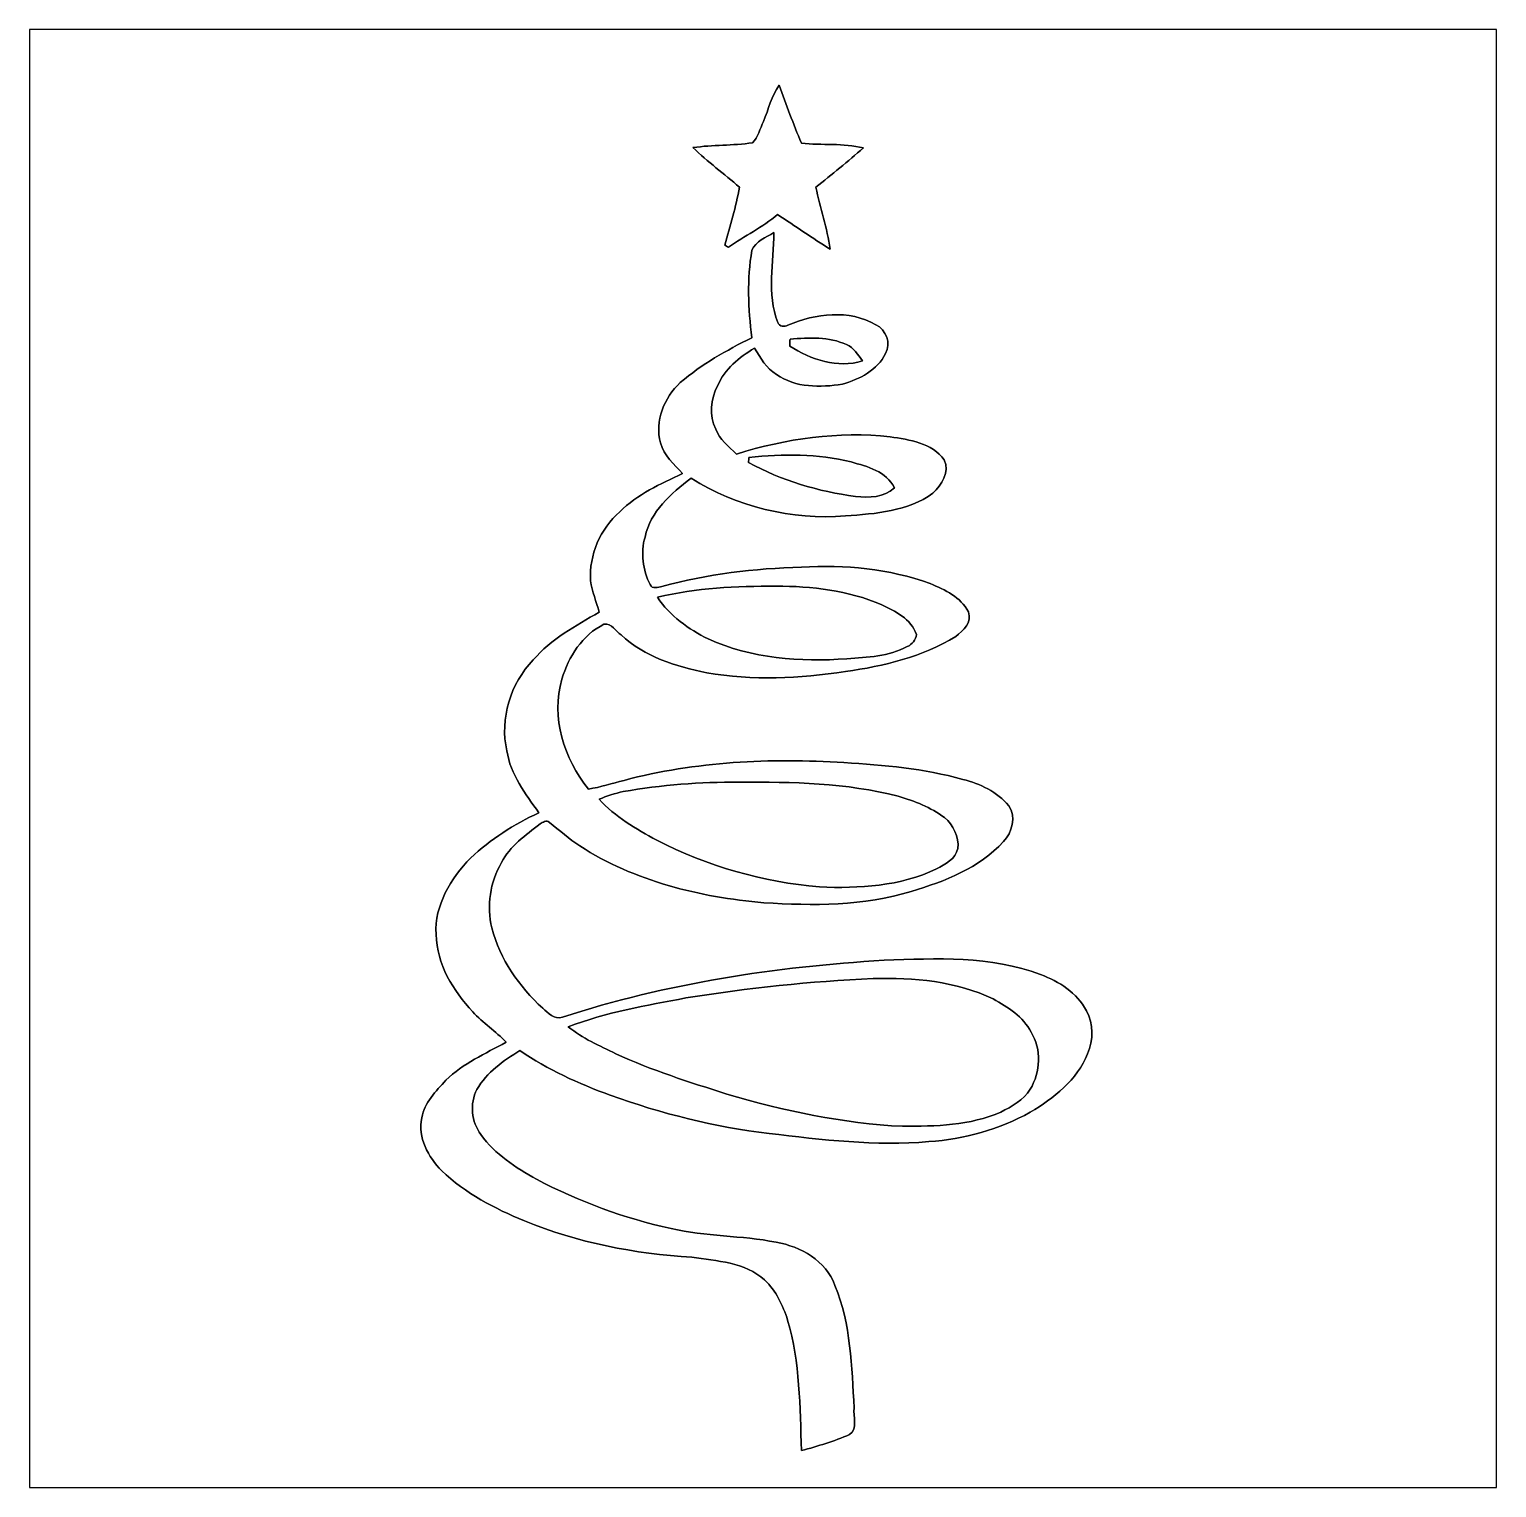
# Model space of a CAD drawing. Header units: centimetres. Extents: x -16.8 to 16.8, y -16.7 to 16.7.
import ezdxf

# ---------------------------------------------------------------- set-up
doc = ezdxf.new("R2010")
doc.units = ezdxf.units.CM
doc.header["$MEASUREMENT"] = 0
doc.layers.add('Layer 1', color=7, linetype='Continuous')

msp = doc.modelspace()

# ---------------------------------------------------------------- linework, layer by layer
at = {"layer": 'Layer 1', "color": 7}
for points, knots in [([(-16.77458, 16.66875), (-16.77458, 16.66875), (16.77458, 16.66875), (16.77458, 16.66875), (16.77458, 16.66875), (16.77458, 16.66875), (16.77458, -16.66875), (16.77458, -16.66875), (16.77458, -16.66875), (16.77458, -16.66875), (-16.77458, -16.66875), (-16.77458, -16.66875), (-16.77458, -16.66875), (-16.77458, -16.66875), (-16.77458, 16.66875), (-16.77458, 16.66875), (-16.77458, 16.66875), (-16.77458, 16.66875), (-16.77458, 16.66875), (-16.77458, 16.66875)], [0, 0, 0, 0, 0.16666667, 0.16666667, 0.16666667, 0.16666667, 0.33333333, 0.33333333, 0.33333333, 0.33333333, 0.5, 0.5, 0.5, 0.5, 0.66666667, 0.66666667, 0.66666667, 0.66666667, 1, 1, 1, 1]), ([(0.00847, 14.56302), (-0.06985, 14.39968), (-0.10407, 14.19966), (-0.24165, 14.07513), (-0.24165, 14.07513), (-0.69074, 14.01022), (-1.15041, 14.03138), (-1.60091, 13.96577), (-1.60091, 13.96577), (-1.26365, 13.64368), (-0.89076, 13.36252), (-0.53587, 13.06089), (-0.53587, 13.06089), (-0.62336, 12.61392), (-0.74295, 12.17401), (-0.87559, 11.73833), (-0.87559, 11.73833), (-0.85443, 11.72598), (-0.81245, 11.70093), (-0.79128, 11.68859), (-0.79128, 11.68859), (-0.42192, 11.94576), (-0.01482, 12.14579), (0.33337, 12.43365), (0.33337, 12.43365), (0.73519, 12.17154), (1.12959, 11.89743), (1.53811, 11.64519), (1.53811, 11.64519), (1.46297, 12.12427), (1.31163, 12.58641), (1.20932, 13.05948), (1.20932, 13.05948), (1.57868, 13.35017), (1.94028, 13.65109), (2.29623, 13.95801), (2.29623, 13.95801), (1.8348, 14.07583), (1.34761, 14.01163), (0.87701, 14.06772), (0.87701, 14.06772), (0.6918, 14.50164), (0.53587, 14.94649), (0.37324, 15.38922), (0.37324, 15.38922), (0.18027, 15.14934), (0.13582, 14.83607), (0.00847, 14.56302), (0.00847, 14.56302), (0.00847, 14.56302), (0.00847, 14.56302), (0.00847, 14.56302)], [0, 0, 0, 0, 0.07142857, 0.07142857, 0.07142857, 0.07142857, 0.14285714, 0.14285714, 0.14285714, 0.14285714, 0.21428571, 0.21428571, 0.21428571, 0.21428571, 0.28571429, 0.28571429, 0.28571429, 0.28571429, 0.35714286, 0.35714286, 0.35714286, 0.35714286, 0.42857143, 0.42857143, 0.42857143, 0.42857143, 0.5, 0.5, 0.5, 0.5, 0.57142857, 0.57142857, 0.57142857, 0.57142857, 0.64285714, 0.64285714, 0.64285714, 0.64285714, 0.71428571, 0.71428571, 0.71428571, 0.71428571, 0.78571429, 0.78571429, 0.78571429, 0.78571429, 0.85714286, 0.85714286, 0.85714286, 0.85714286, 1, 1, 1, 1]), ([(-0.25365, 11.61874), (-0.36936, 10.95834), (-0.33584, 10.28277), (-0.25788, 9.6199), (-0.25788, 9.6199), (-0.83114, 9.32991), (-1.40229, 9.01488), (-1.89124, 8.59367), (-1.89124, 8.59367), (-2.25884, 8.25218), (-2.48003, 7.71384), (-2.34421, 7.21466), (-2.34421, 7.21466), (-2.25989, 6.92997), (-2.03764, 6.71865), (-1.83691, 6.51298), (-1.83691, 6.51298), (-2.3495, 6.28297), (-2.86773, 6.03532), (-3.27625, 5.64021), (-3.27625, 5.64021), (-3.7151, 5.24722), (-3.98145, 4.65561), (-3.9437, 4.06365), (-3.9437, 4.06365), (-3.91195, 3.816), (-3.80788, 3.58493), (-3.74579, 3.34469), (-3.74579, 3.34469), (-4.28272, 3.03495), (-4.84576, 2.73438), (-5.25145, 2.25249), (-5.25145, 2.25249), (-5.77497, 1.71379), (-6.02262, 0.91158), (-5.85576, 0.17427), (-5.85576, 0.17427), (-5.77638, -0.36759), (-5.42925, -0.80857), (-5.12304, -1.24213), (-5.12304, -1.24213), (-5.69348, -1.50178), (-6.22618, -1.8482), (-6.68584, -2.27471), (-6.68584, -2.27471), (-7.13564, -2.74285), (-7.51311, -3.34998), (-7.47607, -4.02308), (-7.47607, -4.02308), (-7.45596, -4.69935), (-7.08695, -5.30931), (-6.63681, -5.79049), (-6.63681, -5.79049), (-6.40574, -6.04696), (-6.10799, -6.23147), (-5.87587, -6.48688), (-5.87587, -6.48688), (-6.35035, -6.74652), (-6.85729, -6.97265), (-7.24888, -7.35612), (-7.24888, -7.35612), (-7.48277, -7.60236), (-7.73924, -7.86483), (-7.80239, -8.21373), (-7.80239, -8.21373), (-7.90646, -8.66457), (-7.65175, -9.11401), (-7.34413, -9.42552), (-7.34413, -9.42552), (-6.80896, -9.94445), (-6.13551, -10.28488), (-5.455, -10.57169), (-5.455, -10.57169), (-4.24004, -11.0677), (-2.93546, -11.32346), (-1.62842, -11.40213), (-1.62842, -11.40213), (-1.05939, -11.4868), (-0.40958, -11.51255), (0.03739, -11.92142), (0.03739, -11.92142), (0.30127, -12.16625), (0.45156, -12.50139), (0.56374, -12.83723), (0.56374, -12.83723), (0.84631, -13.80561), (0.84279, -14.82302), (0.88194, -15.82244), (0.88194, -15.82244), (1.25307, -15.71766), (1.62666, -15.61077), (1.97979, -15.45272), (1.97979, -15.45272), (2.17805, -15.32467), (2.05387, -15.03327), (2.08562, -14.84912), (2.08562, -14.84912), (2.02389, -13.90685), (2.01436, -12.92931), (1.64606, -12.04454), (1.64606, -12.04454), (1.43757, -11.48009), (0.86607, -11.1573), (0.30057, -11.05817), (0.30057, -11.05817), (-0.49318, -10.89836), (-1.31339, -10.93505), (-2.10185, -10.74279), (-2.10185, -10.74279), (-3.17218, -10.51278), (-4.20864, -10.12931), (-5.17596, -9.61778), (-5.17596, -9.61778), (-5.65221, -9.35214), (-6.1274, -9.04804), (-6.44984, -8.59861), (-6.44984, -8.59861), (-6.66785, -8.30968), (-6.70842, -7.88987), (-6.54297, -7.56744), (-6.54297, -7.56744), (-6.31508, -7.17444), (-5.93901, -6.90492), (-5.55731, -6.67632), (-5.55731, -6.67632), (-4.92337, -7.11235), (-4.21816, -7.43126), (-3.49814, -7.6962), (-3.49814, -7.6962), (-2.32198, -8.11742), (-1.10314, -8.42433), (0.13829, -8.57215), (0.13829, -8.57215), (1.34867, -8.71679), (2.57104, -8.86248), (3.79095, -8.75912), (3.79095, -8.75912), (4.60128, -8.70832), (5.40032, -8.47831), (6.11117, -8.08602), (6.11117, -8.08602), (6.64704, -7.76217), (7.18256, -7.35013), (7.42103, -6.75076), (7.42103, -6.75076), (7.55297, -6.44102), (7.56744, -6.06284), (7.39352, -5.7658), (7.39352, -5.7658), (7.1815, -5.35305), (6.76769, -5.09729), (6.34647, -4.93924), (6.34647, -4.93924), (5.20629, -4.50991), (3.96628, -4.56847), (2.77036, -4.61222), (2.77036, -4.61222), (0.28046, -4.76074), (-2.20945, -5.14103), (-4.58541, -5.91467), (-4.58541, -5.91467), (-4.77449, -5.97888), (-4.90961, -5.81378), (-5.03731, -5.70794), (-5.03731, -5.70794), (-5.57495, -5.21264), (-6.01663, -4.58964), (-6.19866, -3.87385), (-6.19866, -3.87385), (-6.32248, -3.37185), (-6.24205, -2.8261), (-5.98064, -2.38054), (-5.98064, -2.38054), (-5.78485, -2.00343), (-5.42678, -1.74978), (-5.0987, -1.49684), (-5.0987, -1.49684), (-5.03767, -1.45803), (-4.94841, -1.39806), (-4.8835, -1.46121), (-4.8835, -1.46121), (-4.64891, -1.63724), (-4.43618, -1.84221), (-4.18747, -1.9999), (-4.18747, -1.9999), (-2.93617, -2.80776), (-1.45168, -3.16724), (0.01729, -3.29741), (0.01729, -3.29741), (1.14265, -3.36268), (2.30399, -3.37926), (3.39125, -3.03671), (3.39125, -3.03671), (4.15607, -2.8067), (4.94947, -2.50684), (5.49734, -1.899), (5.49734, -1.899), (5.70018, -1.69016), (5.79049, -1.33668), (5.62187, -1.08197), (5.62187, -1.08197), (5.35622, -0.76129), (4.9657, -0.57432), (4.56706, -0.47907), (4.56706, -0.47907), (3.68371, -0.22684), (2.76366, -0.14958), (1.85067, -0.09525), (1.85067, -0.09525), (0.16863, 0.01623), (-1.54023, -0.06844), (-3.17571, -0.49918), (-3.17571, -0.49918), (-3.44805, -0.56586), (-3.7151, -0.65581), (-3.99309, -0.69956), (-3.99309, -0.69956), (-4.54766, -0.00811), (-4.85281, 0.94262), (-4.59811, 1.81398), (-4.59811, 1.81398), (-4.44888, 2.32622), (-4.12679, 2.82857), (-3.63679, 3.06917), (-3.63679, 3.06917), (-3.45828, 3.09069), (-3.36973, 2.91183), (-3.24485, 2.82328), (-3.24485, 2.82328), (-2.71004, 2.32304), (-1.99002, 2.10114), (-1.28729, 1.96109), (-1.28729, 1.96109), (-0.23883, 1.778), (0.83961, 1.82245), (1.88771, 1.98931), (1.88771, 1.98931), (2.76366, 2.10926), (3.64772, 2.32339), (4.40725, 2.79259), (4.40725, 2.79259), (4.57835, 2.92276), (4.78472, 3.11009), (4.69724, 3.35386), (4.69724, 3.35386), (4.52191, 3.69217), (4.15607, 3.85374), (3.82552, 3.99874), (3.82552, 3.99874), (2.88607, 4.33776), (1.8729, 4.43512), (0.88018, 4.37374), (0.88018, 4.37374), (-0.19473, 4.34446), (-1.27282, 4.21887), (-2.31069, 3.93136), (-2.31069, 3.93136), (-2.40101, 3.91442), (-2.53189, 3.86644), (-2.58233, 3.97545), (-2.58233, 3.97545), (-2.74708, 4.30742), (-2.79894, 4.70394), (-2.69769, 5.06271), (-2.69769, 5.06271), (-2.5781, 5.64797), (-2.09868, 6.06072), (-1.64606, 6.40644), (-1.64606, 6.40644), (-0.59831, 5.75451), (0.65828, 5.44407), (1.88912, 5.54531), (1.88912, 5.54531), (2.57246, 5.59717), (3.31047, 5.64586), (3.88549, 6.0639), (3.88549, 6.0639), (4.07952, 6.25404), (4.27426, 6.54826), (4.14584, 6.82731), (4.14584, 6.82731), (3.86292, 7.21501), (3.34751, 7.28486), (2.90936, 7.3533), (2.90936, 7.3533), (1.72544, 7.48383), (0.52352, 7.31414), (-0.60854, 6.96066), (-0.60854, 6.96066), (-0.78458, 7.13246), (-0.9906, 7.29156), (-1.07879, 7.53004), (-1.07879, 7.53004), (-1.23578, 7.83837), (-1.19415, 8.21761), (-1.03752, 8.51817), (-1.03752, 8.51817), (-0.87912, 8.90094), (-0.54116, 9.17257), (-0.19438, 9.3793), (-0.19438, 9.3793), (-0.05574, 9.15705), (0.07655, 8.91787), (0.31009, 8.77958), (0.31009, 8.77958), (0.7426, 8.47055), (1.3141, 8.48007), (1.81681, 8.55627), (1.81681, 8.55627), (2.20909, 8.67092), (2.61514, 8.87624), (2.80247, 9.26112), (2.80247, 9.26112), (2.93934, 9.49078), (2.80882, 9.80122), (2.58198, 9.91694), (2.58198, 9.91694), (1.96638, 10.26619), (1.19803, 10.17976), (0.56974, 9.90635), (0.56974, 9.90635), (0.4893, 9.86084), (0.37253, 9.86825), (0.34114, 9.9695), (0.34114, 9.9695), (0.07091, 10.6239), (0.25753, 11.3411), (0.24624, 12.02373), (0.24624, 12.02373), (0.06773, 11.90872), (-0.16898, 11.82793), (-0.25365, 11.61874)], [0, 0, 0, 0, 0.01190476, 0.01190476, 0.01190476, 0.01190476, 0.02380952, 0.02380952, 0.02380952, 0.02380952, 0.03571429, 0.03571429, 0.03571429, 0.03571429, 0.04761905, 0.04761905, 0.04761905, 0.04761905, 0.05952381, 0.05952381, 0.05952381, 0.05952381, 0.07142857, 0.07142857, 0.07142857, 0.07142857, 0.08333333, 0.08333333, 0.08333333, 0.08333333, 0.0952381, 0.0952381, 0.0952381, 0.0952381, 0.10714286, 0.10714286, 0.10714286, 0.10714286, 0.11904762, 0.11904762, 0.11904762, 0.11904762, 0.13095238, 0.13095238, 0.13095238, 0.13095238, 0.14285714, 0.14285714, 0.14285714, 0.14285714, 0.1547619, 0.1547619, 0.1547619, 0.1547619, 0.16666667, 0.16666667, 0.16666667, 0.16666667, 0.17857143, 0.17857143, 0.17857143, 0.17857143, 0.19047619, 0.19047619, 0.19047619, 0.19047619, 0.20238095, 0.20238095, 0.20238095, 0.20238095, 0.21428571, 0.21428571, 0.21428571, 0.21428571, 0.22619048, 0.22619048, 0.22619048, 0.22619048, 0.23809524, 0.23809524, 0.23809524, 0.23809524, 0.25, 0.25, 0.25, 0.25, 0.26190476, 0.26190476, 0.26190476, 0.26190476, 0.27380952, 0.27380952, 0.27380952, 0.27380952, 0.28571429, 0.28571429, 0.28571429, 0.28571429, 0.29761905, 0.29761905, 0.29761905, 0.29761905, 0.30952381, 0.30952381, 0.30952381, 0.30952381, 0.32142857, 0.32142857, 0.32142857, 0.32142857, 0.33333333, 0.33333333, 0.33333333, 0.33333333, 0.3452381, 0.3452381, 0.3452381, 0.3452381, 0.35714286, 0.35714286, 0.35714286, 0.35714286, 0.36904762, 0.36904762, 0.36904762, 0.36904762, 0.38095238, 0.38095238, 0.38095238, 0.38095238, 0.39285714, 0.39285714, 0.39285714, 0.39285714, 0.4047619, 0.4047619, 0.4047619, 0.4047619, 0.41666667, 0.41666667, 0.41666667, 0.41666667, 0.42857143, 0.42857143, 0.42857143, 0.42857143, 0.44047619, 0.44047619, 0.44047619, 0.44047619, 0.45238095, 0.45238095, 0.45238095, 0.45238095, 0.46428571, 0.46428571, 0.46428571, 0.46428571, 0.47619048, 0.47619048, 0.47619048, 0.47619048, 0.48809524, 0.48809524, 0.48809524, 0.48809524, 0.5, 0.5, 0.5, 0.5, 0.51190476, 0.51190476, 0.51190476, 0.51190476, 0.52380952, 0.52380952, 0.52380952, 0.52380952, 0.53571429, 0.53571429, 0.53571429, 0.53571429, 0.54761905, 0.54761905, 0.54761905, 0.54761905, 0.55952381, 0.55952381, 0.55952381, 0.55952381, 0.57142857, 0.57142857, 0.57142857, 0.57142857, 0.58333333, 0.58333333, 0.58333333, 0.58333333, 0.5952381, 0.5952381, 0.5952381, 0.5952381, 0.60714286, 0.60714286, 0.60714286, 0.60714286, 0.61904762, 0.61904762, 0.61904762, 0.61904762, 0.63095238, 0.63095238, 0.63095238, 0.63095238, 0.64285714, 0.64285714, 0.64285714, 0.64285714, 0.6547619, 0.6547619, 0.6547619, 0.6547619, 0.66666667, 0.66666667, 0.66666667, 0.66666667, 0.67857143, 0.67857143, 0.67857143, 0.67857143, 0.69047619, 0.69047619, 0.69047619, 0.69047619, 0.70238095, 0.70238095, 0.70238095, 0.70238095, 0.71428571, 0.71428571, 0.71428571, 0.71428571, 0.72619048, 0.72619048, 0.72619048, 0.72619048, 0.73809524, 0.73809524, 0.73809524, 0.73809524, 0.75, 0.75, 0.75, 0.75, 0.76190476, 0.76190476, 0.76190476, 0.76190476, 0.77380952, 0.77380952, 0.77380952, 0.77380952, 0.78571429, 0.78571429, 0.78571429, 0.78571429, 0.79761905, 0.79761905, 0.79761905, 0.79761905, 0.80952381, 0.80952381, 0.80952381, 0.80952381, 0.82142857, 0.82142857, 0.82142857, 0.82142857, 0.83333333, 0.83333333, 0.83333333, 0.83333333, 0.8452381, 0.8452381, 0.8452381, 0.8452381, 0.85714286, 0.85714286, 0.85714286, 0.85714286, 0.86904762, 0.86904762, 0.86904762, 0.86904762, 0.88095238, 0.88095238, 0.88095238, 0.88095238, 0.89285714, 0.89285714, 0.89285714, 0.89285714, 0.9047619, 0.9047619, 0.9047619, 0.9047619, 0.91666667, 0.91666667, 0.91666667, 0.91666667, 0.92857143, 0.92857143, 0.92857143, 0.92857143, 0.94047619, 0.94047619, 0.94047619, 0.94047619, 0.95238095, 0.95238095, 0.95238095, 0.95238095, 0.96428571, 0.96428571, 0.96428571, 0.96428571, 0.97619048, 0.97619048, 0.97619048, 0.97619048, 1, 1, 1, 1]), ([(0.61807, 9.58709), (1.04951, 9.62272), (1.50883, 9.64706), (1.9117, 9.46115), (1.9117, 9.46115), (2.07857, 9.39482), (2.16853, 9.22831), (2.27189, 9.09179), (2.27189, 9.09179), (1.70956, 8.90905), (1.09114, 9.12001), (0.61383, 9.42869), (0.61383, 9.42869), (0.61489, 9.48161), (0.6163, 9.53417), (0.61807, 9.58709)], [0, 0, 0, 0, 0.2, 0.2, 0.2, 0.2, 0.4, 0.4, 0.4, 0.4, 0.6, 0.6, 0.6, 0.6, 1, 1, 1, 1]), ([(-0.32138, 6.88164), (0.45579, 6.96101), (1.25448, 6.97336), (2.01648, 6.78004), (2.01648, 6.78004), (2.3816, 6.67526), (2.82363, 6.56167), (3.00602, 6.18808), (3.00602, 6.18808), (2.76225, 5.96794), (2.42746, 5.95418), (2.11772, 5.99122), (2.11772, 5.99122), (1.26471, 6.10376), (0.42474, 6.35423), (-0.33267, 6.76628), (-0.33267, 6.76628), (-0.32914, 6.80508), (-0.32561, 6.84354), (-0.32138, 6.88164)], [0, 0, 0, 0, 0.16666667, 0.16666667, 0.16666667, 0.16666667, 0.33333333, 0.33333333, 0.33333333, 0.33333333, 0.5, 0.5, 0.5, 0.5, 0.66666667, 0.66666667, 0.66666667, 0.66666667, 1, 1, 1, 1]), ([(-2.413, 3.68476), (-1.52859, 3.90631), (-0.60784, 3.94088), (0.29986, 3.93665), (0.29986, 3.93665), (1.11584, 3.94511), (1.9491, 3.8414), (2.70439, 3.51861), (2.70439, 3.51861), (3.02048, 3.36585), (3.38843, 3.19758), (3.50767, 2.83528), (3.50767, 2.83528), (3.49462, 2.71533), (3.40924, 2.60632), (3.29882, 2.55834), (3.29882, 2.55834), (2.8769, 2.33398), (2.3876, 2.31316), (1.92052, 2.27859), (1.92052, 2.27859), (0.84984, 2.20839), (-0.26388, 2.27824), (-1.2506, 2.73403), (-1.2506, 2.73403), (-1.69968, 2.95734), (-2.13501, 3.2579), (-2.413, 3.68476)], [0, 0, 0, 0, 0.125, 0.125, 0.125, 0.125, 0.25, 0.25, 0.25, 0.25, 0.375, 0.375, 0.375, 0.375, 0.5, 0.5, 0.5, 0.5, 0.625, 0.625, 0.625, 0.625, 0.75, 0.75, 0.75, 0.75, 1, 1, 1, 1]), ([(-3.19617, -0.75636), (-2.32234, -0.60254), (-1.43404, -0.53164), (-0.54681, -0.54469), (-0.54681, -0.54469), (0.66957, -0.52952), (1.90535, -0.55774), (3.08963, -0.8636), (3.08963, -0.8636), (3.46498, -0.96908), (3.83505, -1.11972), (4.15114, -1.35149), (4.15114, -1.35149), (4.35469, -1.52294), (4.48134, -1.79035), (4.4577, -2.05916), (4.4577, -2.05916), (4.39773, -2.29835), (4.17266, -2.42111), (3.96875, -2.52095), (3.96875, -2.52095), (3.14396, -2.92523), (2.19357, -2.97074), (1.29222, -2.93688), (1.29222, -2.93688), (-0.00106, -2.82152), (-1.27459, -2.46063), (-2.42958, -1.86619), (-2.42958, -1.86619), (-2.90618, -1.61466), (-3.38243, -1.3335), (-3.74756, -0.93028), (-3.74756, -0.93028), (-3.56941, -0.85619), (-3.3849, -0.79693), (-3.19617, -0.75636)], [0, 0, 0, 0, 0.1, 0.1, 0.1, 0.1, 0.2, 0.2, 0.2, 0.2, 0.3, 0.3, 0.3, 0.3, 0.4, 0.4, 0.4, 0.4, 0.5, 0.5, 0.5, 0.5, 0.6, 0.6, 0.6, 0.6, 0.7, 0.7, 0.7, 0.7, 0.8, 0.8, 0.8, 0.8, 1, 1, 1, 1]), ([(-1.76495, -5.47405), (-0.34572, -5.24863), (1.08585, -5.09164), (2.52201, -5.03167), (2.52201, -5.03167), (3.45052, -5.00168), (4.41396, -5.0927), (5.26309, -5.49769), (5.26309, -5.49769), (5.60105, -5.68219), (5.95383, -5.8988), (6.12951, -6.25687), (6.12951, -6.25687), (6.37963, -6.64633), (6.34153, -7.17127), (6.11117, -7.56179), (6.11117, -7.56179), (5.95806, -7.81015), (5.69136, -7.95584), (5.43736, -8.08179), (5.43736, -8.08179), (4.73428, -8.39152), (3.94758, -8.40811), (3.19229, -8.40846), (3.19229, -8.40846), (1.82598, -8.34319), (0.48013, -8.05815), (-0.82868, -7.67115), (-0.82868, -7.67115), (-1.68487, -7.3974), (-2.54706, -7.13034), (-3.36268, -6.74899), (-3.36268, -6.74899), (-3.73874, -6.56766), (-4.12785, -6.39868), (-4.45382, -6.13304), (-4.45382, -6.13304), (-3.58846, -5.80214), (-2.67159, -5.64444), (-1.76495, -5.47405)], [0, 0, 0, 0, 0.09090909, 0.09090909, 0.09090909, 0.09090909, 0.18181818, 0.18181818, 0.18181818, 0.18181818, 0.27272727, 0.27272727, 0.27272727, 0.27272727, 0.36363636, 0.36363636, 0.36363636, 0.36363636, 0.45454545, 0.45454545, 0.45454545, 0.45454545, 0.54545455, 0.54545455, 0.54545455, 0.54545455, 0.63636364, 0.63636364, 0.63636364, 0.63636364, 0.72727273, 0.72727273, 0.72727273, 0.72727273, 0.81818182, 0.81818182, 0.81818182, 0.81818182, 1, 1, 1, 1])]:
    msp.add_open_spline(points, degree=3, knots=knots, dxfattribs=at)
at = {"layer": 'Layer 1', "color": 253}
for points, knots in [([(0.00847, 14.56302), (0.13582, 14.83607), (0.18027, 15.14934), (0.37324, 15.38922), (0.37324, 15.38922), (0.53587, 14.94649), (0.6918, 14.50164), (0.87701, 14.06772), (0.87701, 14.06772), (1.34761, 14.01163), (1.8348, 14.07583), (2.29623, 13.95801), (2.29623, 13.95801), (1.94028, 13.65109), (1.57868, 13.35017), (1.20932, 13.05948), (1.20932, 13.05948), (1.31163, 12.58641), (1.46297, 12.12427), (1.53811, 11.64519), (1.53811, 11.64519), (1.12959, 11.89743), (0.73519, 12.17154), (0.33337, 12.43365), (0.33337, 12.43365), (-0.01482, 12.14579), (-0.42192, 11.94576), (-0.79128, 11.68859), (-0.79128, 11.68859), (-0.81245, 11.70093), (-0.85443, 11.72598), (-0.87559, 11.73833), (-0.87559, 11.73833), (-0.74295, 12.17401), (-0.62336, 12.61392), (-0.53587, 13.06089), (-0.53587, 13.06089), (-0.89076, 13.36252), (-1.26365, 13.64368), (-1.60091, 13.96577), (-1.60091, 13.96577), (-1.15041, 14.03138), (-0.69074, 14.01022), (-0.24165, 14.07513), (-0.24165, 14.07513), (-0.10407, 14.19966), (-0.06985, 14.39968), (0.00847, 14.56302)], [0, 0, 0, 0, 0.07692308, 0.07692308, 0.07692308, 0.07692308, 0.15384615, 0.15384615, 0.15384615, 0.15384615, 0.23076923, 0.23076923, 0.23076923, 0.23076923, 0.30769231, 0.30769231, 0.30769231, 0.30769231, 0.38461538, 0.38461538, 0.38461538, 0.38461538, 0.46153846, 0.46153846, 0.46153846, 0.46153846, 0.53846154, 0.53846154, 0.53846154, 0.53846154, 0.61538462, 0.61538462, 0.61538462, 0.61538462, 0.69230769, 0.69230769, 0.69230769, 0.69230769, 0.76923077, 0.76923077, 0.76923077, 0.76923077, 0.84615385, 0.84615385, 0.84615385, 0.84615385, 1, 1, 1, 1]), ([(-0.25365, 11.61874), (-0.16898, 11.82793), (0.06773, 11.90872), (0.24624, 12.02373), (0.24624, 12.02373), (0.25753, 11.3411), (0.07091, 10.6239), (0.34114, 9.9695), (0.34114, 9.9695), (0.37253, 9.86825), (0.4893, 9.86084), (0.56974, 9.90635), (0.56974, 9.90635), (1.19803, 10.17976), (1.96638, 10.26619), (2.58198, 9.91694), (2.58198, 9.91694), (2.80882, 9.80122), (2.93934, 9.49078), (2.80247, 9.26112), (2.80247, 9.26112), (2.61514, 8.87624), (2.20909, 8.67092), (1.81681, 8.55627), (1.81681, 8.55627), (1.3141, 8.48007), (0.7426, 8.47055), (0.31009, 8.77958), (0.31009, 8.77958), (0.07655, 8.91787), (-0.05574, 9.15705), (-0.19438, 9.3793), (-0.19438, 9.3793), (-0.54116, 9.17257), (-0.87912, 8.90094), (-1.03752, 8.51817), (-1.03752, 8.51817), (-1.19415, 8.21761), (-1.23578, 7.83837), (-1.07879, 7.53004), (-1.07879, 7.53004), (-0.9906, 7.29156), (-0.78458, 7.13246), (-0.60854, 6.96066), (-0.60854, 6.96066), (0.52352, 7.31414), (1.72544, 7.48383), (2.90936, 7.3533), (2.90936, 7.3533), (3.34751, 7.28486), (3.86292, 7.21501), (4.14584, 6.82731), (4.14584, 6.82731), (4.27426, 6.54826), (4.07952, 6.25404), (3.88549, 6.0639), (3.88549, 6.0639), (3.31047, 5.64586), (2.57246, 5.59717), (1.88912, 5.54531), (1.88912, 5.54531), (0.65828, 5.44407), (-0.59831, 5.75451), (-1.64606, 6.40644), (-1.64606, 6.40644), (-2.09868, 6.06072), (-2.5781, 5.64797), (-2.69769, 5.06271), (-2.69769, 5.06271), (-2.79894, 4.70394), (-2.74708, 4.30742), (-2.58233, 3.97545), (-2.58233, 3.97545), (-2.53189, 3.86644), (-2.40101, 3.91442), (-2.31069, 3.93136), (-2.31069, 3.93136), (-1.27282, 4.21887), (-0.19473, 4.34446), (0.88018, 4.37374), (0.88018, 4.37374), (1.8729, 4.43512), (2.88607, 4.33776), (3.82552, 3.99874), (3.82552, 3.99874), (4.15607, 3.85374), (4.52191, 3.69217), (4.69724, 3.35386), (4.69724, 3.35386), (4.78472, 3.11009), (4.57835, 2.92276), (4.40725, 2.79259), (4.40725, 2.79259), (3.64772, 2.32339), (2.76366, 2.10926), (1.88771, 1.98931), (1.88771, 1.98931), (0.83961, 1.82245), (-0.23883, 1.778), (-1.28729, 1.96109), (-1.28729, 1.96109), (-1.99002, 2.10114), (-2.71004, 2.32304), (-3.24485, 2.82328), (-3.24485, 2.82328), (-3.36973, 2.91183), (-3.45828, 3.09069), (-3.63679, 3.06917), (-3.63679, 3.06917), (-4.12679, 2.82857), (-4.44888, 2.32622), (-4.59811, 1.81398), (-4.59811, 1.81398), (-4.85281, 0.94262), (-4.54766, -0.00811), (-3.99309, -0.69956), (-3.99309, -0.69956), (-3.7151, -0.65581), (-3.44805, -0.56586), (-3.17571, -0.49918), (-3.17571, -0.49918), (-1.54023, -0.06844), (0.16863, 0.01623), (1.85067, -0.09525), (1.85067, -0.09525), (2.76366, -0.14958), (3.68371, -0.22684), (4.56706, -0.47907), (4.56706, -0.47907), (4.9657, -0.57432), (5.35622, -0.76129), (5.62187, -1.08197), (5.62187, -1.08197), (5.79049, -1.33668), (5.70018, -1.69016), (5.49734, -1.899), (5.49734, -1.899), (4.94947, -2.50684), (4.15607, -2.8067), (3.39125, -3.03671), (3.39125, -3.03671), (2.30399, -3.37926), (1.14265, -3.36268), (0.01729, -3.29741), (0.01729, -3.29741), (-1.45168, -3.16724), (-2.93617, -2.80776), (-4.18747, -1.9999), (-4.18747, -1.9999), (-4.43618, -1.84221), (-4.64891, -1.63724), (-4.8835, -1.46121), (-4.8835, -1.46121), (-4.94841, -1.39806), (-5.03767, -1.45803), (-5.0987, -1.49684), (-5.0987, -1.49684), (-5.42678, -1.74978), (-5.78485, -2.00343), (-5.98064, -2.38054), (-5.98064, -2.38054), (-6.24205, -2.8261), (-6.32248, -3.37185), (-6.19866, -3.87385), (-6.19866, -3.87385), (-6.01663, -4.58964), (-5.57495, -5.21264), (-5.03731, -5.70794), (-5.03731, -5.70794), (-4.90961, -5.81378), (-4.77449, -5.97888), (-4.58541, -5.91467), (-4.58541, -5.91467), (-2.20945, -5.14103), (0.28046, -4.76074), (2.77036, -4.61222), (2.77036, -4.61222), (3.96628, -4.56847), (5.20629, -4.50991), (6.34647, -4.93924), (6.34647, -4.93924), (6.76769, -5.09729), (7.1815, -5.35305), (7.39352, -5.7658), (7.39352, -5.7658), (7.56744, -6.06284), (7.55297, -6.44102), (7.42103, -6.75076), (7.42103, -6.75076), (7.18256, -7.35013), (6.64704, -7.76217), (6.11117, -8.08602), (6.11117, -8.08602), (5.40032, -8.47831), (4.60128, -8.70832), (3.79095, -8.75912), (3.79095, -8.75912), (2.57104, -8.86248), (1.34867, -8.71679), (0.13829, -8.57215), (0.13829, -8.57215), (-1.10314, -8.42433), (-2.32198, -8.11742), (-3.49814, -7.6962), (-3.49814, -7.6962), (-4.21816, -7.43126), (-4.92337, -7.11235), (-5.55731, -6.67632), (-5.55731, -6.67632), (-5.93901, -6.90492), (-6.31508, -7.17444), (-6.54297, -7.56744), (-6.54297, -7.56744), (-6.70842, -7.88987), (-6.66785, -8.30968), (-6.44984, -8.59861), (-6.44984, -8.59861), (-6.1274, -9.04804), (-5.65221, -9.35214), (-5.17596, -9.61778), (-5.17596, -9.61778), (-4.20864, -10.12931), (-3.17218, -10.51278), (-2.10185, -10.74279), (-2.10185, -10.74279), (-1.31339, -10.93505), (-0.49318, -10.89836), (0.30057, -11.05817), (0.30057, -11.05817), (0.86607, -11.1573), (1.43757, -11.48009), (1.64606, -12.04454), (1.64606, -12.04454), (2.01436, -12.92931), (2.02389, -13.90685), (2.08562, -14.84912), (2.08562, -14.84912), (2.05387, -15.03327), (2.17805, -15.32467), (1.97979, -15.45272), (1.97979, -15.45272), (1.62666, -15.61077), (1.25307, -15.71766), (0.88194, -15.82244), (0.88194, -15.82244), (0.84279, -14.82302), (0.84631, -13.80561), (0.56374, -12.83723), (0.56374, -12.83723), (0.45156, -12.50139), (0.30127, -12.16625), (0.03739, -11.92142), (0.03739, -11.92142), (-0.40958, -11.51255), (-1.05939, -11.4868), (-1.62842, -11.40213), (-1.62842, -11.40213), (-2.93546, -11.32346), (-4.24004, -11.0677), (-5.455, -10.57169), (-5.455, -10.57169), (-6.13551, -10.28488), (-6.80896, -9.94445), (-7.34413, -9.42552), (-7.34413, -9.42552), (-7.65175, -9.11401), (-7.90646, -8.66457), (-7.80239, -8.21373), (-7.80239, -8.21373), (-7.73924, -7.86483), (-7.48277, -7.60236), (-7.24888, -7.35612), (-7.24888, -7.35612), (-6.85729, -6.97265), (-6.35035, -6.74652), (-5.87587, -6.48688), (-5.87587, -6.48688), (-6.10799, -6.23147), (-6.40574, -6.04696), (-6.63681, -5.79049), (-6.63681, -5.79049), (-7.08695, -5.30931), (-7.45596, -4.69935), (-7.47607, -4.02308), (-7.47607, -4.02308), (-7.51311, -3.34998), (-7.13564, -2.74285), (-6.68584, -2.27471), (-6.68584, -2.27471), (-6.22618, -1.8482), (-5.69348, -1.50178), (-5.12304, -1.24213), (-5.12304, -1.24213), (-5.42925, -0.80857), (-5.77638, -0.36759), (-5.85576, 0.17427), (-5.85576, 0.17427), (-6.02262, 0.91158), (-5.77497, 1.71379), (-5.25145, 2.25249), (-5.25145, 2.25249), (-4.84576, 2.73438), (-4.28272, 3.03495), (-3.74579, 3.34469), (-3.74579, 3.34469), (-3.80788, 3.58493), (-3.91195, 3.816), (-3.9437, 4.06365), (-3.9437, 4.06365), (-3.98145, 4.65561), (-3.7151, 5.24722), (-3.27625, 5.64021), (-3.27625, 5.64021), (-2.86773, 6.03532), (-2.3495, 6.28297), (-1.83691, 6.51298), (-1.83691, 6.51298), (-2.03764, 6.71865), (-2.25989, 6.92997), (-2.34421, 7.21466), (-2.34421, 7.21466), (-2.48003, 7.71384), (-2.25884, 8.25218), (-1.89124, 8.59367), (-1.89124, 8.59367), (-1.40229, 9.01488), (-0.83114, 9.32991), (-0.25788, 9.6199), (-0.25788, 9.6199), (-0.33584, 10.28277), (-0.36936, 10.95834), (-0.25365, 11.61874), (-0.25365, 11.61874), (-0.25365, 11.61874), (-0.25365, 11.61874), (-0.25365, 11.61874)], [0, 0, 0, 0, 0.01176471, 0.01176471, 0.01176471, 0.01176471, 0.02352941, 0.02352941, 0.02352941, 0.02352941, 0.03529412, 0.03529412, 0.03529412, 0.03529412, 0.04705882, 0.04705882, 0.04705882, 0.04705882, 0.05882353, 0.05882353, 0.05882353, 0.05882353, 0.07058824, 0.07058824, 0.07058824, 0.07058824, 0.08235294, 0.08235294, 0.08235294, 0.08235294, 0.09411765, 0.09411765, 0.09411765, 0.09411765, 0.10588235, 0.10588235, 0.10588235, 0.10588235, 0.11764706, 0.11764706, 0.11764706, 0.11764706, 0.12941176, 0.12941176, 0.12941176, 0.12941176, 0.14117647, 0.14117647, 0.14117647, 0.14117647, 0.15294118, 0.15294118, 0.15294118, 0.15294118, 0.16470588, 0.16470588, 0.16470588, 0.16470588, 0.17647059, 0.17647059, 0.17647059, 0.17647059, 0.18823529, 0.18823529, 0.18823529, 0.18823529, 0.2, 0.2, 0.2, 0.2, 0.21176471, 0.21176471, 0.21176471, 0.21176471, 0.22352941, 0.22352941, 0.22352941, 0.22352941, 0.23529412, 0.23529412, 0.23529412, 0.23529412, 0.24705882, 0.24705882, 0.24705882, 0.24705882, 0.25882353, 0.25882353, 0.25882353, 0.25882353, 0.27058824, 0.27058824, 0.27058824, 0.27058824, 0.28235294, 0.28235294, 0.28235294, 0.28235294, 0.29411765, 0.29411765, 0.29411765, 0.29411765, 0.30588235, 0.30588235, 0.30588235, 0.30588235, 0.31764706, 0.31764706, 0.31764706, 0.31764706, 0.32941176, 0.32941176, 0.32941176, 0.32941176, 0.34117647, 0.34117647, 0.34117647, 0.34117647, 0.35294118, 0.35294118, 0.35294118, 0.35294118, 0.36470588, 0.36470588, 0.36470588, 0.36470588, 0.37647059, 0.37647059, 0.37647059, 0.37647059, 0.38823529, 0.38823529, 0.38823529, 0.38823529, 0.4, 0.4, 0.4, 0.4, 0.41176471, 0.41176471, 0.41176471, 0.41176471, 0.42352941, 0.42352941, 0.42352941, 0.42352941, 0.43529412, 0.43529412, 0.43529412, 0.43529412, 0.44705882, 0.44705882, 0.44705882, 0.44705882, 0.45882353, 0.45882353, 0.45882353, 0.45882353, 0.47058824, 0.47058824, 0.47058824, 0.47058824, 0.48235294, 0.48235294, 0.48235294, 0.48235294, 0.49411765, 0.49411765, 0.49411765, 0.49411765, 0.50588235, 0.50588235, 0.50588235, 0.50588235, 0.51764706, 0.51764706, 0.51764706, 0.51764706, 0.52941176, 0.52941176, 0.52941176, 0.52941176, 0.54117647, 0.54117647, 0.54117647, 0.54117647, 0.55294118, 0.55294118, 0.55294118, 0.55294118, 0.56470588, 0.56470588, 0.56470588, 0.56470588, 0.57647059, 0.57647059, 0.57647059, 0.57647059, 0.58823529, 0.58823529, 0.58823529, 0.58823529, 0.6, 0.6, 0.6, 0.6, 0.61176471, 0.61176471, 0.61176471, 0.61176471, 0.62352941, 0.62352941, 0.62352941, 0.62352941, 0.63529412, 0.63529412, 0.63529412, 0.63529412, 0.64705882, 0.64705882, 0.64705882, 0.64705882, 0.65882353, 0.65882353, 0.65882353, 0.65882353, 0.67058824, 0.67058824, 0.67058824, 0.67058824, 0.68235294, 0.68235294, 0.68235294, 0.68235294, 0.69411765, 0.69411765, 0.69411765, 0.69411765, 0.70588235, 0.70588235, 0.70588235, 0.70588235, 0.71764706, 0.71764706, 0.71764706, 0.71764706, 0.72941176, 0.72941176, 0.72941176, 0.72941176, 0.74117647, 0.74117647, 0.74117647, 0.74117647, 0.75294118, 0.75294118, 0.75294118, 0.75294118, 0.76470588, 0.76470588, 0.76470588, 0.76470588, 0.77647059, 0.77647059, 0.77647059, 0.77647059, 0.78823529, 0.78823529, 0.78823529, 0.78823529, 0.8, 0.8, 0.8, 0.8, 0.81176471, 0.81176471, 0.81176471, 0.81176471, 0.82352941, 0.82352941, 0.82352941, 0.82352941, 0.83529412, 0.83529412, 0.83529412, 0.83529412, 0.84705882, 0.84705882, 0.84705882, 0.84705882, 0.85882353, 0.85882353, 0.85882353, 0.85882353, 0.87058824, 0.87058824, 0.87058824, 0.87058824, 0.88235294, 0.88235294, 0.88235294, 0.88235294, 0.89411765, 0.89411765, 0.89411765, 0.89411765, 0.90588235, 0.90588235, 0.90588235, 0.90588235, 0.91764706, 0.91764706, 0.91764706, 0.91764706, 0.92941176, 0.92941176, 0.92941176, 0.92941176, 0.94117647, 0.94117647, 0.94117647, 0.94117647, 0.95294118, 0.95294118, 0.95294118, 0.95294118, 0.96470588, 0.96470588, 0.96470588, 0.96470588, 0.97647059, 0.97647059, 0.97647059, 0.97647059, 1, 1, 1, 1]), ([(0.61807, 9.58709), (0.6163, 9.53417), (0.61489, 9.48161), (0.61383, 9.42869), (0.61383, 9.42869), (1.09114, 9.12001), (1.70956, 8.90905), (2.27189, 9.09179), (2.27189, 9.09179), (2.16853, 9.22831), (2.07857, 9.39482), (1.9117, 9.46115), (1.9117, 9.46115), (1.50883, 9.64706), (1.04951, 9.62272), (0.61807, 9.58709), (0.61807, 9.58709), (0.61807, 9.58709), (0.61807, 9.58709), (0.61807, 9.58709)], [0, 0, 0, 0, 0.16666667, 0.16666667, 0.16666667, 0.16666667, 0.33333333, 0.33333333, 0.33333333, 0.33333333, 0.5, 0.5, 0.5, 0.5, 0.66666667, 0.66666667, 0.66666667, 0.66666667, 1, 1, 1, 1]), ([(-0.32138, 6.88164), (-0.32561, 6.84354), (-0.32914, 6.80508), (-0.33267, 6.76628), (-0.33267, 6.76628), (0.42474, 6.35423), (1.26471, 6.10376), (2.11772, 5.99122), (2.11772, 5.99122), (2.42746, 5.95418), (2.76225, 5.96794), (3.00602, 6.18808), (3.00602, 6.18808), (2.82363, 6.56167), (2.3816, 6.67526), (2.01648, 6.78004), (2.01648, 6.78004), (1.25448, 6.97336), (0.45579, 6.96101), (-0.32138, 6.88164), (-0.32138, 6.88164), (-0.32138, 6.88164), (-0.32138, 6.88164), (-0.32138, 6.88164)], [0, 0, 0, 0, 0.14285714, 0.14285714, 0.14285714, 0.14285714, 0.28571429, 0.28571429, 0.28571429, 0.28571429, 0.42857143, 0.42857143, 0.42857143, 0.42857143, 0.57142857, 0.57142857, 0.57142857, 0.57142857, 0.71428571, 0.71428571, 0.71428571, 0.71428571, 1, 1, 1, 1]), ([(-2.413, 3.68476), (-2.13501, 3.2579), (-1.69968, 2.95734), (-1.2506, 2.73403), (-1.2506, 2.73403), (-0.26388, 2.27824), (0.84984, 2.20839), (1.92052, 2.27859), (1.92052, 2.27859), (2.3876, 2.31316), (2.8769, 2.33398), (3.29882, 2.55834), (3.29882, 2.55834), (3.40924, 2.60632), (3.49462, 2.71533), (3.50767, 2.83528), (3.50767, 2.83528), (3.38843, 3.19758), (3.02048, 3.36585), (2.70439, 3.51861), (2.70439, 3.51861), (1.9491, 3.8414), (1.11584, 3.94511), (0.29986, 3.93665), (0.29986, 3.93665), (-0.60784, 3.94088), (-1.52859, 3.90631), (-2.413, 3.68476), (-2.413, 3.68476), (-2.413, 3.68476), (-2.413, 3.68476), (-2.413, 3.68476)], [0, 0, 0, 0, 0.11111111, 0.11111111, 0.11111111, 0.11111111, 0.22222222, 0.22222222, 0.22222222, 0.22222222, 0.33333333, 0.33333333, 0.33333333, 0.33333333, 0.44444444, 0.44444444, 0.44444444, 0.44444444, 0.55555556, 0.55555556, 0.55555556, 0.55555556, 0.66666667, 0.66666667, 0.66666667, 0.66666667, 0.77777778, 0.77777778, 0.77777778, 0.77777778, 1, 1, 1, 1]), ([(-3.19617, -0.75636), (-3.3849, -0.79693), (-3.56941, -0.85619), (-3.74756, -0.93028), (-3.74756, -0.93028), (-3.38243, -1.3335), (-2.90618, -1.61466), (-2.42958, -1.86619), (-2.42958, -1.86619), (-1.27459, -2.46063), (-0.00106, -2.82152), (1.29222, -2.93688), (1.29222, -2.93688), (2.19357, -2.97074), (3.14396, -2.92523), (3.96875, -2.52095), (3.96875, -2.52095), (4.17266, -2.42111), (4.39773, -2.29835), (4.4577, -2.05916), (4.4577, -2.05916), (4.48134, -1.79035), (4.35469, -1.52294), (4.15114, -1.35149), (4.15114, -1.35149), (3.83505, -1.11972), (3.46498, -0.96908), (3.08963, -0.8636), (3.08963, -0.8636), (1.90535, -0.55774), (0.66957, -0.52952), (-0.54681, -0.54469), (-0.54681, -0.54469), (-1.43404, -0.53164), (-2.32234, -0.60254), (-3.19617, -0.75636), (-3.19617, -0.75636), (-3.19617, -0.75636), (-3.19617, -0.75636), (-3.19617, -0.75636)], [0, 0, 0, 0, 0.09090909, 0.09090909, 0.09090909, 0.09090909, 0.18181818, 0.18181818, 0.18181818, 0.18181818, 0.27272727, 0.27272727, 0.27272727, 0.27272727, 0.36363636, 0.36363636, 0.36363636, 0.36363636, 0.45454545, 0.45454545, 0.45454545, 0.45454545, 0.54545455, 0.54545455, 0.54545455, 0.54545455, 0.63636364, 0.63636364, 0.63636364, 0.63636364, 0.72727273, 0.72727273, 0.72727273, 0.72727273, 0.81818182, 0.81818182, 0.81818182, 0.81818182, 1, 1, 1, 1]), ([(-1.76495, -5.47405), (-2.67159, -5.64444), (-3.58846, -5.80214), (-4.45382, -6.13304), (-4.45382, -6.13304), (-4.12785, -6.39868), (-3.73874, -6.56766), (-3.36268, -6.74899), (-3.36268, -6.74899), (-2.54706, -7.13034), (-1.68487, -7.3974), (-0.82868, -7.67115), (-0.82868, -7.67115), (0.48013, -8.05815), (1.82598, -8.34319), (3.19229, -8.40846), (3.19229, -8.40846), (3.94758, -8.40811), (4.73428, -8.39152), (5.43736, -8.08179), (5.43736, -8.08179), (5.69136, -7.95584), (5.95806, -7.81015), (6.11117, -7.56179), (6.11117, -7.56179), (6.34153, -7.17127), (6.37963, -6.64633), (6.12951, -6.25687), (6.12951, -6.25687), (5.95383, -5.8988), (5.60105, -5.68219), (5.26309, -5.49769), (5.26309, -5.49769), (4.41396, -5.0927), (3.45052, -5.00168), (2.52201, -5.03167), (2.52201, -5.03167), (1.08585, -5.09164), (-0.34572, -5.24863), (-1.76495, -5.47405)], [0, 0, 0, 0, 0.09090909, 0.09090909, 0.09090909, 0.09090909, 0.18181818, 0.18181818, 0.18181818, 0.18181818, 0.27272727, 0.27272727, 0.27272727, 0.27272727, 0.36363636, 0.36363636, 0.36363636, 0.36363636, 0.45454545, 0.45454545, 0.45454545, 0.45454545, 0.54545455, 0.54545455, 0.54545455, 0.54545455, 0.63636364, 0.63636364, 0.63636364, 0.63636364, 0.72727273, 0.72727273, 0.72727273, 0.72727273, 0.81818182, 0.81818182, 0.81818182, 0.81818182, 1, 1, 1, 1])]:
    msp.add_open_spline(points, degree=3, knots=knots, dxfattribs=at)

doc.saveas('drawing.dxf')
